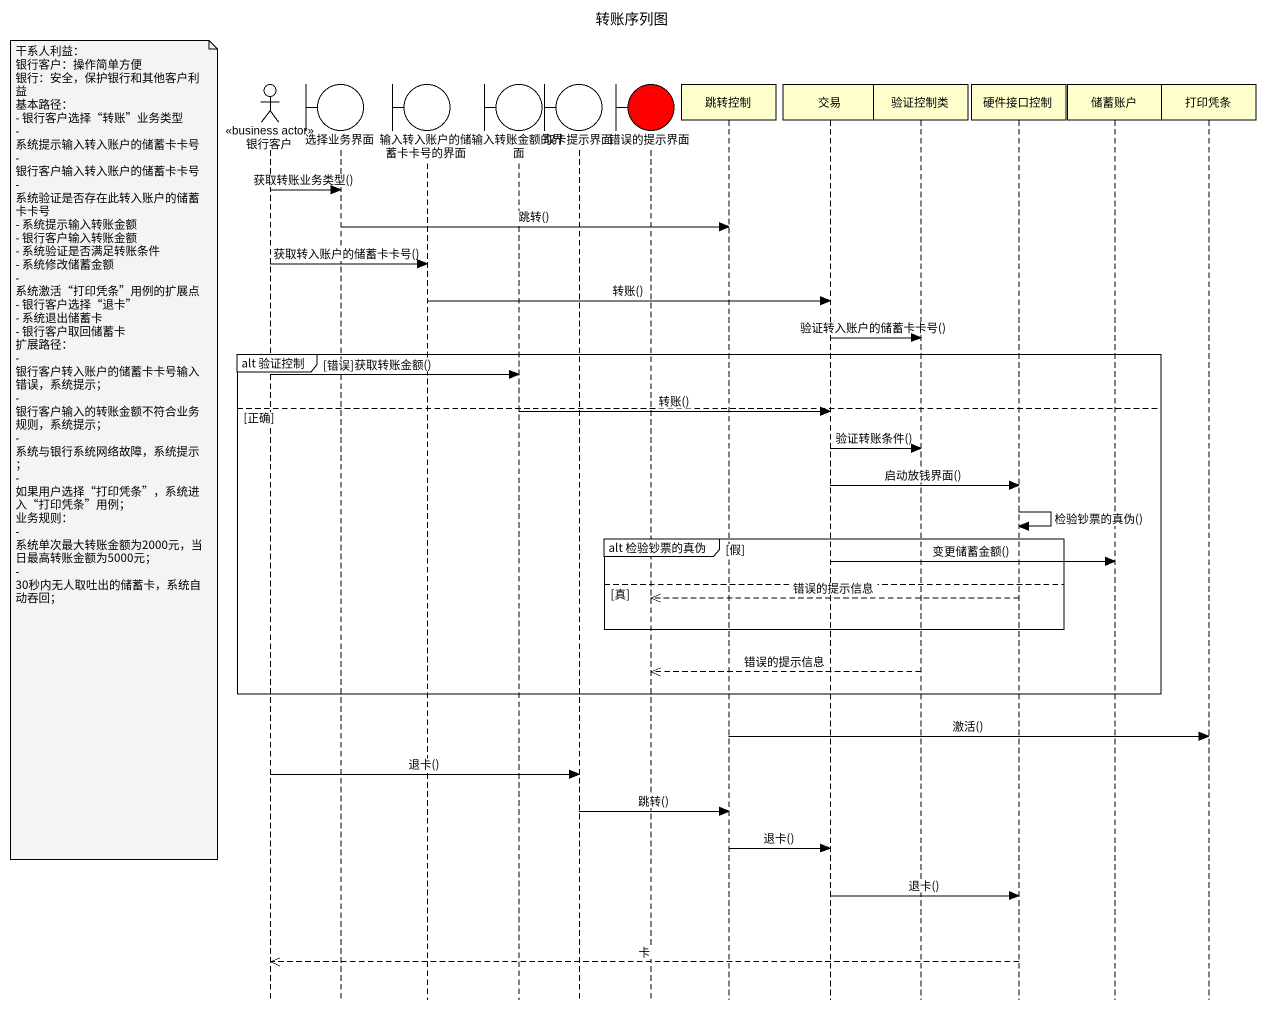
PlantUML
@startuml
title 转账序列图
hide footbox
actor 银行客户 <<business actor>>
boundary 选择业务界面
boundary 输入转入账户的储蓄卡卡号的界面
boundary 输入转账金额的界面
boundary 取卡提示界面
boundary 错误的提示界面 #FF0000
participant 跳转控制
participant 交易
participant 验证控制类
participant 硬件接口控制
participant 储蓄账户
participant 打印凭条

银行客户 -> 选择业务界面 : 获取转账业务类型()
选择业务界面 -> 跳转控制 : 跳转()
银行客户 -> 输入转入账户的储蓄卡卡号的界面 : 获取转入账户的储蓄卡卡号()
输入转入账户的储蓄卡卡号的界面 -> 交易 : 转账()
交易 -> 验证控制类 : 验证转入账户的储蓄卡卡号()
group alt 验证控制 [错误]
  银行客户 -> 输入转账金额的界面 : 获取转账金额()
else 正确
  输入转账金额的界面 -> 交易 : 转账()
  交易 -> 验证控制类 : 验证转账条件()
  note left of 银行客户
    干系人利益：
    银行客户：操作简单方便
    银行：安全，保护银行和其他客户利益
    基本路径：
    - 银行客户选择“转账”业务类型
    - 系统提示输入转入账户的储蓄卡卡号
    - 银行客户输入转入账户的储蓄卡卡号
    - 系统验证是否存在此转入账户的储蓄卡卡号
    - 系统提示输入转账金额
    - 银行客户输入转账金额
    - 系统验证是否满足转账条件
    - 系统修改储蓄金额
    - 系统激活“打印凭条”用例的扩展点
    - 银行客户选择“退卡”
    - 系统退出储蓄卡
    - 银行客户取回储蓄卡
    扩展路径：
    - 银行客户转入账户的储蓄卡卡号输入错误，系统提示；
    - 银行客户输入的转账金额不符合业务规则，系统提示；
    - 系统与银行系统网络故障，系统提示；
    - 如果用户选择“打印凭条”，系统进入“打印凭条”用例；
    业务规则：
    - 系统单次最大转账金额为2000元，当日最高转账金额为5000元；
    - 30秒内无人取吐出的储蓄卡，系统自动吞回；
  end note
  交易 -> 硬件接口控制 : 启动放钱界面()
  硬件接口控制 -> 硬件接口控制 : 检验钞票的真伪()
  group alt 检验钞票的真伪 [假]
    交易 -> 储蓄账户 : 变更储蓄金额()
  else 真
    硬件接口控制 -->> 错误的提示界面 : 错误的提示信息
  end
  验证控制类 -->> 错误的提示界面 : 错误的提示信息
end
跳转控制 -> 打印凭条 : 激活()
银行客户 -> 取卡提示界面 : 退卡()
取卡提示界面 -> 跳转控制 : 跳转()
跳转控制 -> 交易 : 退卡()
交易 -> 硬件接口控制 : 退卡()
硬件接口控制 -->> 银行客户 : 卡
@enduml
